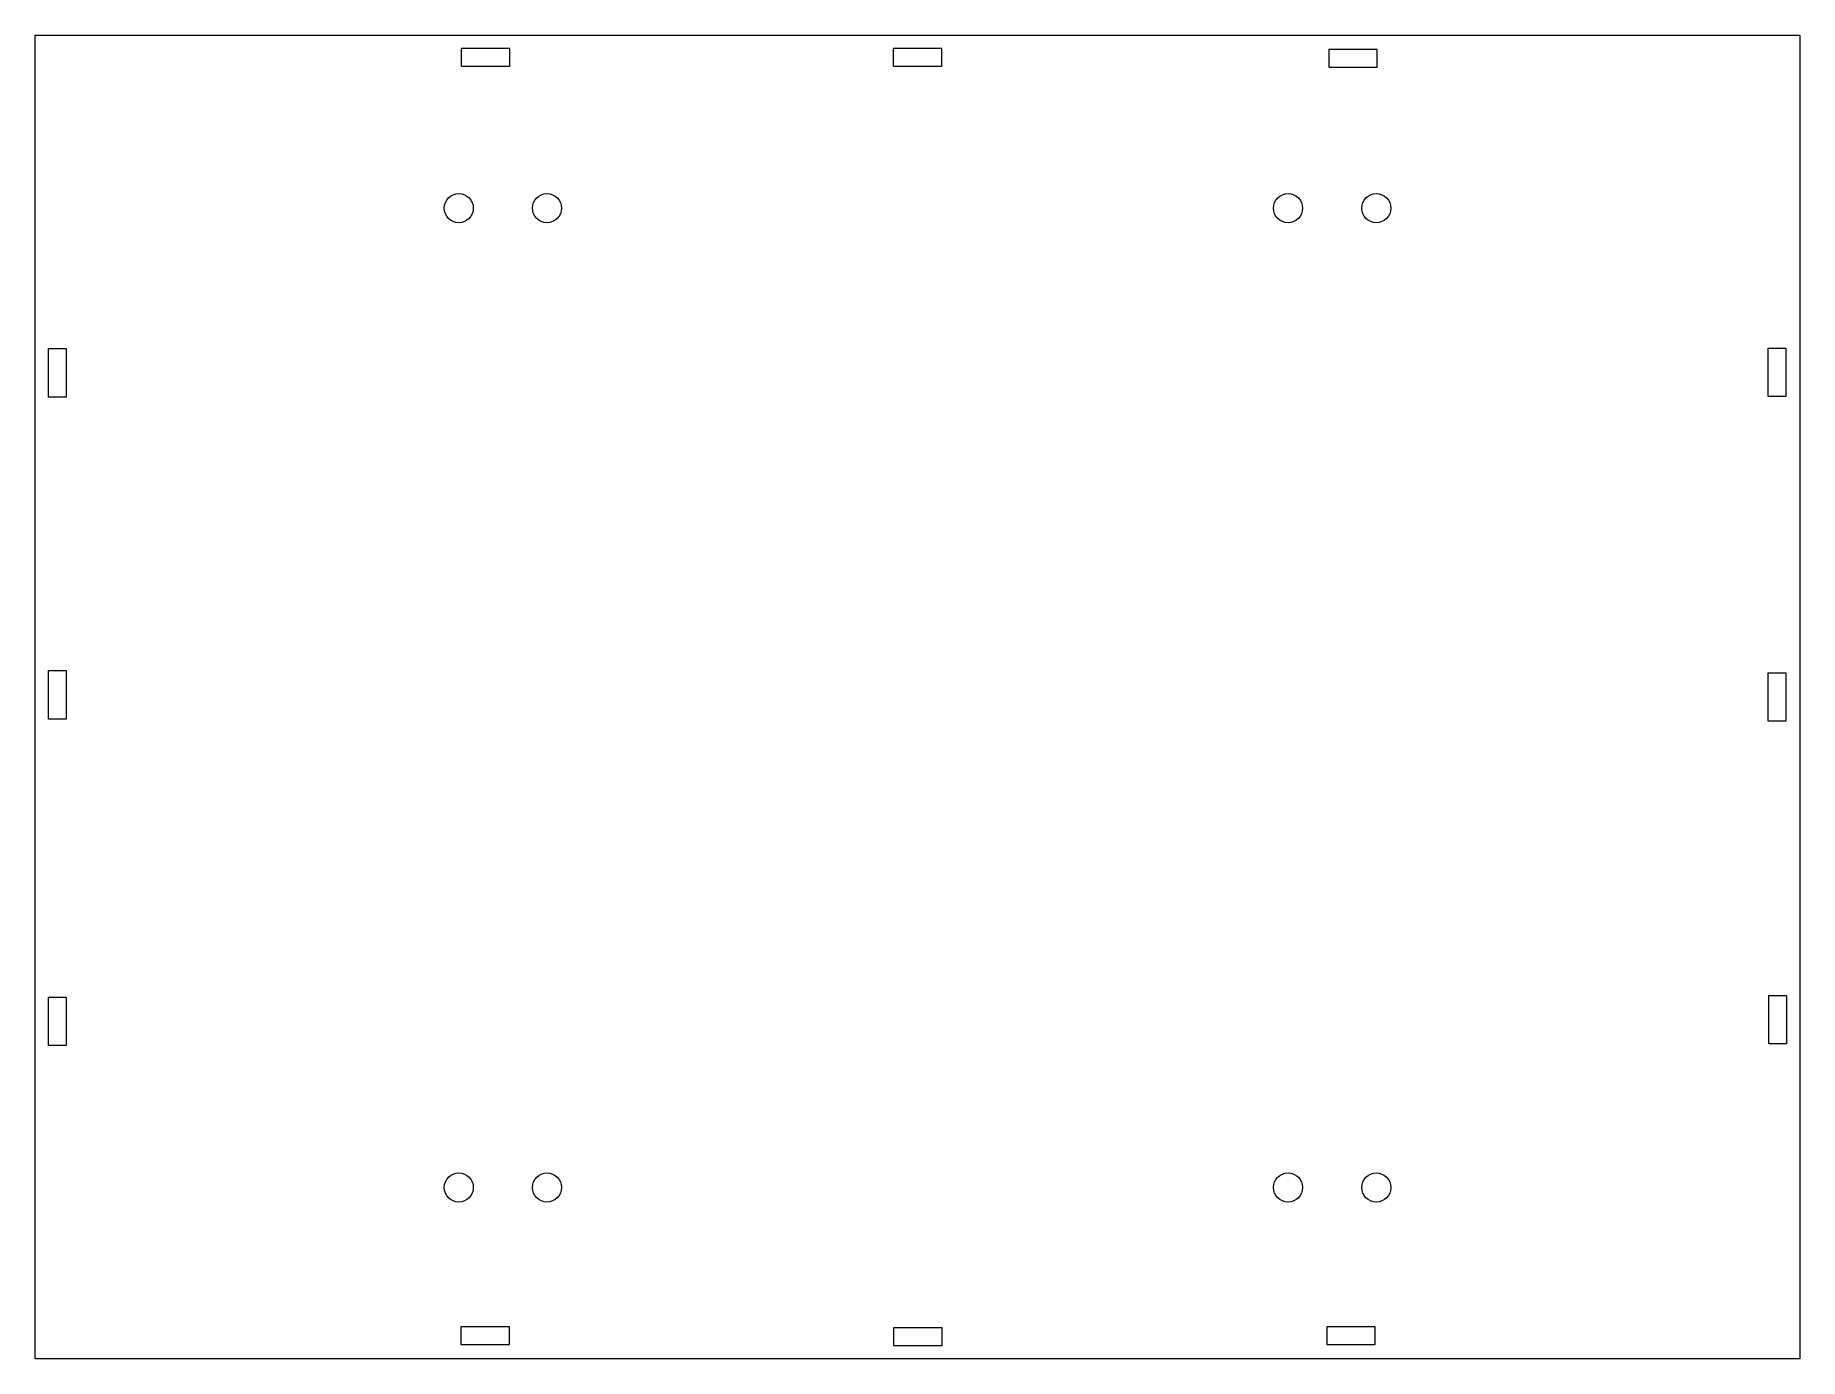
# Paper-space layout 'Page 1' of a CAD drawing. Header units: millimetres. Extents: x 33 to 233, y 28 to 178.
import ezdxf

# ---------------------------------------------------------------- set-up
doc = ezdxf.new("R2010")
doc.units = ezdxf.units.MM
doc.linetypes.add('LT_0', pattern=[0])
doc.layers.add('Default', color=7, linetype='Continuous')

psp = doc.layouts.new('Page 1')

# ---------------------------------------------------------------- linework, layer by layer
at = {"layer": 'Default', "color": 18, "linetype": 'LT_0', "lineweight": 15, "ltscale": 0.5, "true_color": 0x000000, "transparency": 33554687}
for p, q in [((33.47, 28.35), (33.47, 178.35)), ((33.47, 178.35), (233.47, 178.35)), ((233.47, 178.35), (233.47, 28.35)), ((84.51, 176.85), (81.76, 176.85)), ((81.76, 176.85), (81.76, 174.85)), ((87.26, 176.85), (84.51, 176.85)), ((133.47, 176.85), (130.72, 176.85)), ((130.72, 176.85), (130.72, 174.85)), ((136.22, 176.85), (133.47, 176.85)), ((182.83, 176.75), (180.08, 176.75)), ((180.08, 176.75), (180.08, 174.75)), ((185.58, 176.75), (182.83, 176.75)), ((81.76, 174.85), (87.26, 174.85)), ((130.72, 174.85), (136.22, 174.85)), ((180.08, 174.75), (185.58, 174.75)), ((34.97, 140.1), (34.97, 142.85)), ((34.97, 142.85), (36.97, 142.85)), ((34.97, 140.1), (34.97, 142.85)), ((34.97, 142.85), (36.97, 142.85)), ((36.97, 142.85), (36.97, 137.35)), ((36.97, 142.85), (36.97, 137.35)), ((229.89, 140.15), (229.89, 142.9)), ((229.89, 142.9), (231.89, 142.9)), ((231.89, 142.9), (231.89, 137.4)), ((34.97, 137.35), (34.97, 140.1)), ((34.97, 137.35), (34.97, 140.1)), ((229.89, 137.4), (229.89, 140.15)), ((36.97, 137.35), (34.97, 137.35)), ((36.97, 137.35), (34.97, 137.35)), ((231.89, 137.4), (229.89, 137.4)), ((34.97, 103.59), (34.97, 106.34)), ((34.97, 106.34), (36.97, 106.34)), ((36.97, 106.34), (36.97, 100.84)), ((229.89, 103.35), (229.89, 106.1)), ((229.89, 106.1), (231.89, 106.1)), ((231.89, 106.1), (231.89, 100.6)), ((34.97, 100.84), (34.97, 103.59)), ((229.89, 100.6), (229.89, 103.35)), ((36.97, 100.84), (34.97, 100.84)), ((231.89, 100.6), (229.89, 100.6)), ((34.97, 66.6), (34.97, 69.35)), ((34.97, 69.35), (36.97, 69.35)), ((36.97, 69.35), (36.97, 63.85)), ((229.97, 66.78), (229.97, 69.53)), ((229.97, 69.53), (231.97, 69.53)), ((231.97, 69.53), (231.97, 64.03)), ((34.97, 63.85), (34.97, 66.6)), ((229.97, 64.03), (229.97, 66.78)), ((231.97, 64.03), (229.97, 64.03)), ((36.97, 63.85), (34.97, 63.85)), ((84.47, 31.95), (81.72, 31.95)), ((81.72, 31.95), (81.72, 29.95)), ((87.22, 31.95), (84.47, 31.95)), ((133.5, 31.85), (130.75, 31.85)), ((130.75, 31.85), (130.75, 29.85)), ((136.25, 31.85), (133.5, 31.85)), ((182.61, 31.95), (179.86, 31.95)), ((179.86, 31.95), (179.86, 29.95)), ((185.36, 31.95), (182.61, 31.95)), ((233.47, 28.35), (33.47, 28.35)), ((81.72, 29.95), (87.22, 29.95)), ((130.75, 29.85), (136.25, 29.85)), ((179.86, 29.95), (185.36, 29.95))]:
    psp.add_line(p, q, dxfattribs=at)
at = {"layer": 'Default', "color": 18, "linetype": 'LT_0', "lineweight": 15, "true_color": 0x000000}
for points in [[(87.26, 174.85), (87.26, 174.85), (87.26, 176.85), (87.26, 176.85)], [(136.22, 174.85), (136.22, 174.85), (136.22, 176.85), (136.22, 176.85)], [(185.58, 174.75), (185.58, 174.75), (185.58, 176.75), (185.58, 176.75)], [(79.82, 158.76), (79.82, 159.67), (80.56, 160.41), (81.47, 160.41)], [(81.47, 160.41), (82.38, 160.41), (83.12, 159.67), (83.12, 158.76)], [(89.82, 158.76), (89.82, 159.67), (90.56, 160.41), (91.47, 160.41)], [(91.47, 160.41), (92.38, 160.41), (93.12, 159.67), (93.12, 158.76)], [(173.82, 158.76), (173.82, 159.67), (174.56, 160.41), (175.47, 160.41)], [(175.47, 160.41), (176.38, 160.41), (177.12, 159.67), (177.12, 158.76)], [(183.82, 158.76), (183.82, 159.67), (184.56, 160.41), (185.47, 160.41)], [(185.47, 160.41), (186.38, 160.41), (187.12, 159.67), (187.12, 158.76)], [(81.47, 157.11), (80.56, 157.11), (79.82, 157.85), (79.82, 158.76)], [(83.12, 158.76), (83.12, 157.85), (82.38, 157.11), (81.47, 157.11)], [(91.47, 157.11), (90.56, 157.11), (89.82, 157.85), (89.82, 158.76)], [(93.12, 158.76), (93.12, 157.85), (92.38, 157.11), (91.47, 157.11)], [(175.47, 157.11), (174.56, 157.11), (173.82, 157.85), (173.82, 158.76)], [(177.12, 158.76), (177.12, 157.85), (176.38, 157.11), (175.47, 157.11)], [(185.47, 157.11), (184.56, 157.11), (183.82, 157.85), (183.82, 158.76)], [(187.12, 158.76), (187.12, 157.85), (186.38, 157.11), (185.47, 157.11)], [(79.82, 47.76), (79.82, 48.67), (80.56, 49.41), (81.47, 49.41)], [(81.47, 49.41), (82.38, 49.41), (83.12, 48.67), (83.12, 47.76)], [(89.82, 47.76), (89.82, 48.67), (90.56, 49.41), (91.47, 49.41)], [(91.47, 49.41), (92.38, 49.41), (93.12, 48.67), (93.12, 47.76)], [(173.82, 47.76), (173.82, 48.67), (174.56, 49.41), (175.47, 49.41)], [(175.47, 49.41), (176.38, 49.41), (177.12, 48.67), (177.12, 47.76)], [(183.82, 47.76), (183.82, 48.67), (184.56, 49.41), (185.47, 49.41)], [(185.47, 49.41), (186.38, 49.41), (187.12, 48.67), (187.12, 47.76)], [(81.47, 46.11), (80.56, 46.11), (79.82, 46.85), (79.82, 47.76)], [(83.12, 47.76), (83.12, 46.85), (82.38, 46.11), (81.47, 46.11)], [(91.47, 46.11), (90.56, 46.11), (89.82, 46.85), (89.82, 47.76)], [(93.12, 47.76), (93.12, 46.85), (92.38, 46.11), (91.47, 46.11)], [(175.47, 46.11), (174.56, 46.11), (173.82, 46.85), (173.82, 47.76)], [(177.12, 47.76), (177.12, 46.85), (176.38, 46.11), (175.47, 46.11)], [(185.47, 46.11), (184.56, 46.11), (183.82, 46.85), (183.82, 47.76)], [(187.12, 47.76), (187.12, 46.85), (186.38, 46.11), (185.47, 46.11)], [(87.22, 29.95), (87.22, 29.95), (87.22, 31.95), (87.22, 31.95)], [(136.25, 29.85), (136.25, 29.85), (136.25, 31.85), (136.25, 31.85)], [(185.36, 29.95), (185.36, 29.95), (185.36, 31.95), (185.36, 31.95)]]:
    psp.add_open_spline(points, degree=3, dxfattribs=at)

doc.saveas('drawing.dxf')
